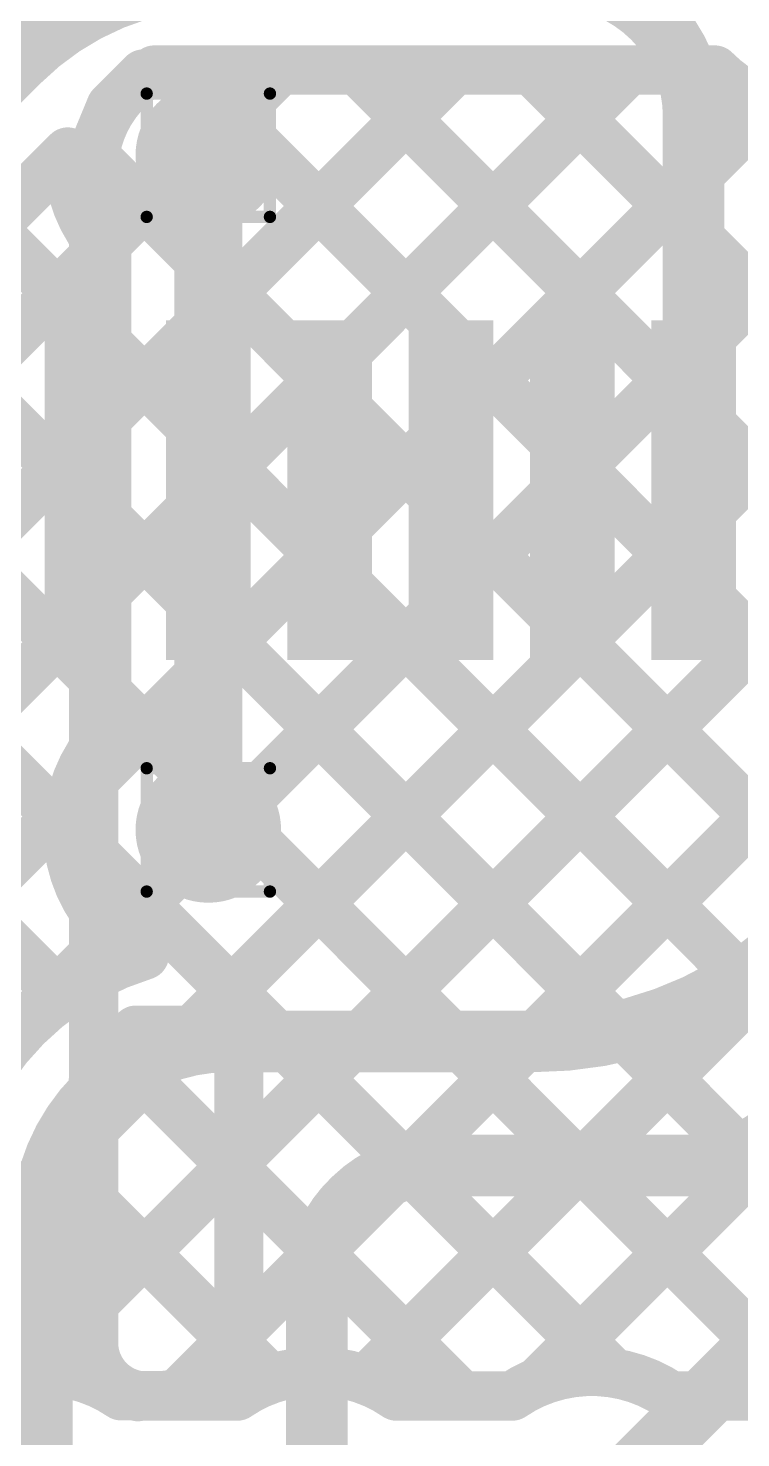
# Model space of a CAD drawing. Header units: inches. Extents: x -17 to 443, y -40 to 218.
# Drawn here: x 97.18 to 100.11, y 159.82 to 165.62 of the extents above; entities that cross this region are included whole.
import ezdxf

# ---------------------------------------------------------------- set-up
doc = ezdxf.new("R2010")
doc.units = ezdxf.units.IN
for name, color, linetype in [('Bottom Layer', 5, 'Continuous'), ('Drill Drawing', 1, 'Continuous'), ('Top Layer', 1, 'Continuous'), ('Top Paste', 8, 'Continuous'), ('Top Solder', 216, 'Continuous'), ('Via Holes', 16, 'Continuous')]:
    doc.layers.add(name, color=color, linetype=linetype)

# ---------------------------------------------------------------- blocks, each defined once
blk = doc.blocks.new('8_01A0_015200_23')
at = {"layer": 'Top Layer'}
for points in [[(0.87502492, 2.1901912), (1.12503712, 2.1901912), (1.12503712, 0.8901938), (0.87502492, 0.8901938)], [(1.37502392, 2.1901912), (1.62503612, 2.1901912), (1.62503612, 0.8901938), (1.37502392, 0.8901938)], [(1.87502546, 2.1901912), (2.12503766, 2.1901912), (2.12503766, 0.8901938), (1.87502546, 0.8901938)], [(2.37502446, 2.1901912), (2.62503666, 2.1901912), (2.62503666, 0.8901938), (2.37502446, 0.8901938)], [(2.875026, 2.1901912), (3.1250382, 2.1901912), (3.1250382, 0.8901938), (2.875026, 0.8901938)], [(3.375024999999999, 2.1901912), (3.6250372, 2.1901912), (3.6250372, 0.8901938), (3.375024999999999, 0.8901938)]]:
    blk.add_hatch(color=1, dxfattribs=at).paths.add_polyline_path(points)
at = {"layer": 'Top Paste'}
for points in [[(0.87502492, 2.1901912), (1.12503712, 2.1901912), (1.12503712, 0.8901938), (0.87502492, 0.8901938)], [(1.37502392, 2.1901912), (1.62503612, 2.1901912), (1.62503612, 0.8901938), (1.37502392, 0.8901938)], [(1.87502546, 2.1901912), (2.12503766, 2.1901912), (2.12503766, 0.8901938), (1.87502546, 0.8901938)], [(2.37502446, 2.1901912), (2.62503666, 2.1901912), (2.62503666, 0.8901938), (2.37502446, 0.8901938)], [(2.875026, 2.1901912), (3.1250382, 2.1901912), (3.1250382, 0.8901938), (2.875026, 0.8901938)], [(3.375024999999999, 2.1901912), (3.6250372, 2.1901912), (3.6250372, 0.8901938), (3.375024999999999, 0.8901938)]]:
    blk.add_hatch(color=8, dxfattribs=at).paths.add_polyline_path(points)
at = {"layer": 'Top Solder'}
for points in [[(0.8250123199999999, 2.2402038), (1.17504972, 2.2402038), (1.17504972, 0.8401812000000001), (0.8250123199999999, 0.8401812000000001)], [(1.32501132, 2.2402038), (1.67504872, 2.2402038), (1.67504872, 0.8401812000000001), (1.32501132, 0.8401812000000001)], [(1.82501286, 2.2402038), (2.17505026, 2.2402038), (2.17505026, 0.8401812000000001), (1.82501286, 0.8401812000000001)], [(2.32501186, 2.2402038), (2.67504926, 2.2402038), (2.67504926, 0.8401812000000001), (2.32501186, 0.8401812000000001)], [(2.8250134, 2.2402038), (3.1750508, 2.2402038), (3.1750508, 0.8401812000000001), (2.8250134, 0.8401812000000001)], [(3.3250124, 2.2402038), (3.6750498, 2.2402038), (3.6750498, 0.8401812000000001), (3.3250124, 0.8401812000000001)]]:
    blk.add_hatch(color=216, dxfattribs=at).paths.add_polyline_path(points)

msp = doc.modelspace()

# ---------------------------------------------------------------- hatches: boundary and pattern name
at = {"layer": 'Bottom Layer'}
h = msp.add_hatch(color=5, dxfattribs=at)
edge = h.paths.add_edge_path()
edge.add_arc((97.92040105999999, 165.10142494), 0.2999994, 0, 360)
h = msp.add_hatch(color=5, dxfattribs=at)
edge = h.paths.add_edge_path()
edge.add_arc((97.92040105999999, 162.32276654), 0.2999994, 0, 360)
at = {"layer": 'Top Layer'}
h = msp.add_hatch(color=1, dxfattribs=at)
edge = h.paths.add_edge_path()
edge.add_arc((97.92040105999999, 165.10142494), 0.2999994, 0, 360)
h = msp.add_hatch(color=1, dxfattribs=at)
edge = h.paths.add_edge_path()
edge.add_arc((97.92040105999999, 162.32276654), 0.2999994, 0, 360)
at = {"layer": 'Via Holes'}
h = msp.add_hatch(color=7, dxfattribs=at)
edge = h.paths.add_edge_path()
edge.add_arc((97.92040105999999, 165.10142494), 0.1499997, 0, 360)
h = msp.add_hatch(color=7, dxfattribs=at)
edge = h.paths.add_edge_path()
edge.add_arc((97.92040105999999, 162.32276654), 0.1499997, 0, 360)

# ---------------------------------------------------------------- linework, layer by layer
at = {"layer": 'Bottom Layer'}
for points in [[(97.44799916, 160.37289236, 0.2032, 0.2032, 0), (102.58276664, 165.50765984, 0.2032, 0.2032, 0)], [(97.44799916, 161.09131358, 0.2032, 0.2032, 0), (101.86434288, 165.5076573, 0.2032, 0.2032, 0)], [(97.44799916, 161.8097348, 0.2032, 0.2032, 0), (101.14591912, 165.50765476, 0.2032, 0.2032, 0)], [(97.78434596, 159.99081794, 0.2032, 0.2032, 0), (103.3011904, 165.50766238, 0.2032, 0.2032, 0)], [(98.56863191999999, 160.05668268, 0.2032, 0.2032, 0), (104.01961162, 165.50766238, 0.2032, 0.2032, 0)], [(99.27895561999999, 160.04858516, 0.2032, 0.2032, 0), (104.73803538, 165.50766492, 0.2032, 0.2032, 0)], [(99.93968328, 159.9908916, 0.2032, 0.2032, 0), (105.45645914, 165.50766746, 0.2032, 0.2032, 0)], [(100.8815102, 165.50765476, 0.2032, 0.2032, -0.4566433258755973), (100.00755462, 165.45224466, 0.2032, 0.2032, 0)], [(97.44799916, 165.03526048, 0.2032, 0.2032, -0.2774452741526232), (97.69796817999999, 165.45224466, 0.2032, 0.2032, 0)], [(97.44799916, 163.24657724, 0.2032, 0.2032, 0), (99.65366657999999, 165.45224466, 0.2032, 0.2032, 0)], [(97.44799916, 163.96499846, 0.2032, 0.2032, 0), (98.93524536, 165.45224466, 0.2032, 0.2032, 0)], [(97.44799916, 164.68341968, 0.2032, 0.2032, 0), (98.21682414, 165.45224466, 0.2032, 0.2032, 0)], [(97.51971606, 165.30299172, 0.2032, 0.2032, 0), (97.65265203999999, 165.4359277, 0.2032, 0.2032, 0)], [(97.69796817999999, 165.45224466, 0.2032, 0.2032, 0), (100.00755462, 165.45224466, 0.2032, 0.2032, 0)], [(97.81508249999999, 165.45224466, 0.2032, 0.2032, 0), (103.27631872, 159.99100844, 0.2032, 0.2032, 0)], [(98.53350372, 165.45224466, 0.2032, 0.2032, 0), (103.90689912, 160.07884926, 0.2032, 0.2032, 0)], [(99.25192494, 165.45224466, 0.2032, 0.2032, 0), (104.71311544, 159.99105416, 0.2032, 0.2032, 0)], [(99.97034615999999, 165.45224466, 0.2032, 0.2032, 0), (105.36543824, 160.05715258, 0.2032, 0.2032, 0)], [(97.44799916, 162.52815602, 0.2032, 0.2032, 0), (100.23097048, 165.31112734, 0.2032, 0.2032, 0)], [(97.44787978, 165.12925826, 0.2032, 0.2032, 0), (97.51971606, 165.30299172, 0.2032, 0.2032, 0)], [(97.45196917999999, 165.09693676, 0.2032, 0.2032, 0), (102.5579229, 159.99098304, 0.2032, 0.2032, 0)], [(97.44799662, 160.22446746, 0.2032, 0.2032, 0), (97.44799916, 165.03525794, 0.2032, 0.2032, 0)], [(97.44799916, 160.22447, 0.2032, 0.2032, 0), (97.44799916, 165.03525794, 0.2032, 0.2032, 0)], [(97.44799916, 164.38248556, 0.2032, 0.2032, 0), (101.73850112, 160.0919836, 0.2032, 0.2032, 0)], [(97.44799916, 163.66406434, 0.2032, 0.2032, 0), (101.12113126, 159.99093224, 0.2032, 0.2032, 0)], [(97.44799916, 162.94564312, 0.2032, 0.2032, 0), (100.36632708, 160.0273152, 0.2032, 0.2032, 0)], [(97.44799916, 162.2272219, 0.2032, 0.2032, 0), (99.58938934, 160.08583172, 0.2032, 0.2032, 0)], [(96.34893354, 159.9922251, 0.2032, 0.2032, 0), (97.85448298, 161.49777454, 0.2032, 0.2032, 0)], [(97.44799916, 161.50880068, 0.2032, 0.2032, 0), (98.96594126, 159.99085858, 0.2032, 0.2032, 0)], [(97.62194089999998, 161.49777454, 0.2032, 0.2032, 0), (97.88919716, 161.49777454, 0.2032, 0.2032, 0)], [(97.44799662, 161.32389376, 0.2032, 0.2032, -0.1981298095557091), (97.49861374, 161.44649702, 0.2032, 0.2032, 0)], [(97.50458527999999, 161.45221964, 0.2032, 0.2032, 0), (98.04612089999999, 160.91068402, 0.2032, 0.2032, 0)], [(97.44799662, 161.32383026, 0.2032, 0.2032, -0.04912795093443553), (97.43907359999999, 161.23323608, 0.2032, 0.2032, 0)], [(98.04611836, 160.32637988, 0.2032, 0.2032, 0), (98.04612343999999, 161.34084826, 0.2032, 0.2032, 0)], [(98.04612343999999, 160.32638242, 0.2032, 0.2032, 0), (98.04612343999999, 161.34084826, 0.2032, 0.2032, 0)], [(97.43907359999999, 161.23323608, 0.2032, 0.2032, -0.07593688631307842), (97.3912581, 161.10139992, 0.2032, 0.2032, 0)], [(97.39125556, 161.10139992, 0.2032, 0.2032, -0.2889117807988371), (96.82155134, 160.74223122, 0.2032, 0.2032, 0)], [(97.16340739999998, 160.08827774, 0.2032, 0.2032, 0), (98.04612089999999, 160.97099124, 0.2032, 0.2032, 0)], [(97.28909929999999, 160.9492844, 0.2032, 0.2032, 0), (98.02606759999999, 160.2123161, 0.2032, 0.2032, 0)], [(97.44799916, 160.79037946, 0.2032, 0.2032, 0), (98.17771576, 160.06066286, 0.2032, 0.2032, 0)], [(96.77773126, 160.74223122, 0.2032, 0.2032, 0), (97.48345248, 160.03651, 0.2032, 0.2032, 0)], [(98.04611836, 160.32508194, 0.2032, 0.2032, -0.09706055809074263), (98.02094188, 160.19907762, 0.2032, 0.2032, 0)], [(97.67705889999999, 159.9908154, 0.2032, 0.2032, -0.4480295336748754), (97.44799662, 160.22443952, 0.2032, 0.2032, 0)], [(98.02046436, 160.19792446, 0.2032, 0.2032, -0.3028621339201588), (97.71203723999999, 159.99223272, 0.2032, 0.2032, 0)], [(97.79668527999999, 160.0031344, 0.2032, 0.2032, 0), (98.03521921999999, 160.24166834, 0.2032, 0.2032, 0)], [(97.44485718, 160.17770352, 0.2032, 0.2032, 0), (97.47737425999999, 160.08978396, 0.2032, 0.2032, 0)], [(96.90856919999999, 159.99222764, 0.2032, 0.2032, -0.3080598509003104), (97.56064307999999, 159.99223272, 0.2032, 0.2032, 0)], [(97.47737425999999, 160.08978396, 0.2032, 0.2032, 0), (97.54300278, 160.02284734, 0.2032, 0.2032, 0)], [(98.03953213999999, 159.9908281, 0.2032, 0.2032, -0.3103900817086318), (98.69567763999999, 159.99085096, 0.2032, 0.2032, 0)], [(99.17260074, 159.9908662, 0.2032, 0.2032, -0.3103255080451295), (99.82863447999999, 159.99088906, 0.2032, 0.2032, 0)], [(97.54300278, 160.02284734, 0.2032, 0.2032, 0), (97.63026194, 159.98860052, 0.2032, 0.2032, 0)], [(97.56064307999999, 159.99223272, 0.2032, 0.2032, 0), (97.71190007999999, 159.99223272, 0.2032, 0.2032, 0)], [(97.56064307999999, 159.99223272, 0.2032, 0.2032, 0), (97.71190007999999, 159.99223272, 0.2032, 0.2032, 0)], [(97.67708176, 159.9908154, 0.2032, 0.2032, 0), (98.03953213999999, 159.9908281, 0.2032, 0.2032, 0)], [(98.69567763999999, 159.99085096, 0.2032, 0.2032, 0), (99.17260074, 159.9908662, 0.2032, 0.2032, 0)], [(99.82863447999999, 159.99088906, 0.2032, 0.2032, 0), (100.30566934, 159.9909043, 0.2032, 0.2032, 0)]]:
    msp.add_lwpolyline(points, format="xyseb", dxfattribs=at)
for points in [[(97.60185204, 165.4359277, 0.1016, 0.1016, 1), (97.70345204, 165.4359277, 0.1016, 0.1016, 1)], [(97.64716818, 165.45224466, 0.1016, 0.1016, 1), (97.74876818, 165.45224466, 0.1016, 0.1016, 1)], [(97.64716818, 165.45224466, 0.1016, 0.1016, 1), (97.74876818, 165.45224466, 0.1016, 0.1016, 1)], [(97.7642825, 165.45224466, 0.1016, 0.1016, 1), (97.86588249999998, 165.45224466, 0.1016, 0.1016, 1)], [(98.16602414, 165.45224466, 0.1016, 0.1016, 1), (98.26762414, 165.45224466, 0.1016, 0.1016, 1)], [(98.48270371999999, 165.45224466, 0.1016, 0.1016, 1), (98.58430372, 165.45224466, 0.1016, 0.1016, 1)], [(98.88444535999999, 165.45224466, 0.1016, 0.1016, 1), (98.98604535999999, 165.45224466, 0.1016, 0.1016, 1)], [(99.20112494, 165.45224466, 0.1016, 0.1016, 1), (99.30272493999999, 165.45224466, 0.1016, 0.1016, 1)], [(99.60286658, 165.45224466, 0.1016, 0.1016, 1), (99.70446658, 165.45224466, 0.1016, 0.1016, 1)], [(99.91954616, 165.45224466, 0.1016, 0.1016, 1), (100.02114616, 165.45224466, 0.1016, 0.1016, 1)], [(99.95675462, 165.45224466, 0.1016, 0.1016, 1), (100.05835462, 165.45224466, 0.1016, 0.1016, 1)], [(99.95675462, 165.45224466, 0.1016, 0.1016, 1), (100.05835462, 165.45224466, 0.1016, 0.1016, 1)], [(97.46891606, 165.30299172, 0.1016, 0.1016, 1), (97.57051605999999, 165.30299172, 0.1016, 0.1016, 1)], [(97.46891606, 165.30299172, 0.1016, 0.1016, 1), (97.57051605999999, 165.30299172, 0.1016, 0.1016, 1)], [(97.39707978, 165.12925826, 0.1016, 0.1016, 1), (97.49867978, 165.12925826, 0.1016, 0.1016, 1)], [(97.40116918, 165.09693676, 0.1016, 0.1016, 1), (97.50276918, 165.09693676, 0.1016, 0.1016, 1)], [(97.39719916, 165.03526048, 0.1016, 0.1016, 1), (97.49879915999999, 165.03526048, 0.1016, 0.1016, 1)], [(97.39719916, 165.03525794, 0.1016, 0.1016, 1), (97.49879915999999, 165.03525794, 0.1016, 0.1016, 1)], [(97.39719916, 165.03525794, 0.1016, 0.1016, 1), (97.49879915999999, 165.03525794, 0.1016, 0.1016, 1)], [(97.39719916, 164.68341968, 0.1016, 0.1016, 1), (97.49879915999999, 164.68341968, 0.1016, 0.1016, 1)], [(97.39719916, 164.38248556, 0.1016, 0.1016, 1), (97.49879915999999, 164.38248556, 0.1016, 0.1016, 1)], [(97.39719916, 163.96499846, 0.1016, 0.1016, 1), (97.49879915999999, 163.96499846, 0.1016, 0.1016, 1)], [(97.39719916, 163.66406434, 0.1016, 0.1016, 1), (97.49879915999999, 163.66406434, 0.1016, 0.1016, 1)], [(97.39719916, 163.24657724, 0.1016, 0.1016, 1), (97.49879915999999, 163.24657724, 0.1016, 0.1016, 1)], [(97.39719916, 162.94564312, 0.1016, 0.1016, 1), (97.49879915999999, 162.94564312, 0.1016, 0.1016, 1)], [(97.39719916, 162.52815602, 0.1016, 0.1016, 1), (97.49879915999999, 162.52815602, 0.1016, 0.1016, 1)], [(97.39719916, 162.2272219, 0.1016, 0.1016, 1), (97.49879915999999, 162.2272219, 0.1016, 0.1016, 1)], [(97.39719916, 161.8097348, 0.1016, 0.1016, 1), (97.49879915999999, 161.8097348, 0.1016, 0.1016, 1)], [(97.39719916, 161.50880068, 0.1016, 0.1016, 1), (97.49879915999999, 161.50880068, 0.1016, 0.1016, 1)], [(97.5711409, 161.49777454, 0.1016, 0.1016, 1), (97.6727409, 161.49777454, 0.1016, 0.1016, 1)], [(97.80368297999999, 161.49777454, 0.1016, 0.1016, 1), (97.90528298, 161.49777454, 0.1016, 0.1016, 1)], [(97.83839716, 161.49777454, 0.1016, 0.1016, 1), (97.93999716, 161.49777454, 0.1016, 0.1016, 1)], [(97.44781374, 161.44649702, 0.1016, 0.1016, 1), (97.54941373999999, 161.44649702, 0.1016, 0.1016, 1)], [(97.45378527999999, 161.45221964, 0.1016, 0.1016, 1), (97.55538528, 161.45221964, 0.1016, 0.1016, 1)], [(97.39719662, 161.32389376, 0.1016, 0.1016, 1), (97.49879662, 161.32389376, 0.1016, 0.1016, 1)], [(97.39719662, 161.32383026, 0.1016, 0.1016, 1), (97.49879662, 161.32383026, 0.1016, 0.1016, 1)], [(97.99532343999999, 161.34084826, 0.1016, 0.1016, 1), (98.09692344, 161.34084826, 0.1016, 0.1016, 1)], [(97.99532343999999, 161.34084826, 0.1016, 0.1016, 1), (98.09692344, 161.34084826, 0.1016, 0.1016, 1)], [(97.38827359999999, 161.23323608, 0.1016, 0.1016, 1), (97.4898736, 161.23323608, 0.1016, 0.1016, 1)], [(97.38827359999999, 161.23323608, 0.1016, 0.1016, 1), (97.4898736, 161.23323608, 0.1016, 0.1016, 1)], [(97.34045556, 161.10139992, 0.1016, 0.1016, 1), (97.44205556, 161.10139992, 0.1016, 0.1016, 1)], [(97.34045809999999, 161.10139992, 0.1016, 0.1016, 1), (97.44205809999998, 161.10139992, 0.1016, 0.1016, 1)], [(97.39719916, 161.09131358, 0.1016, 0.1016, 1), (97.49879915999999, 161.09131358, 0.1016, 0.1016, 1)], [(97.2382993, 160.9492844, 0.1016, 0.1016, 1), (97.33989929999998, 160.9492844, 0.1016, 0.1016, 1)], [(97.9953209, 160.97099124, 0.1016, 0.1016, 1), (98.09692089999999, 160.97099124, 0.1016, 0.1016, 1)], [(97.9953209, 160.91068402, 0.1016, 0.1016, 1), (98.09692089999999, 160.91068402, 0.1016, 0.1016, 1)], [(97.39719916, 160.79037946, 0.1016, 0.1016, 1), (97.49879915999999, 160.79037946, 0.1016, 0.1016, 1)], [(97.39719916, 160.37289236, 0.1016, 0.1016, 1), (97.49879915999999, 160.37289236, 0.1016, 0.1016, 1)], [(97.99531836, 160.32637988, 0.1016, 0.1016, 1), (98.09691835999999, 160.32637988, 0.1016, 0.1016, 1)], [(97.99531836, 160.32508194, 0.1016, 0.1016, 1), (98.09691835999999, 160.32508194, 0.1016, 0.1016, 1)], [(97.99532343999999, 160.32638242, 0.1016, 0.1016, 1), (98.09692344, 160.32638242, 0.1016, 0.1016, 1)], [(97.39719662, 160.22446746, 0.1016, 0.1016, 1), (97.49879662, 160.22446746, 0.1016, 0.1016, 1)], [(97.39719662, 160.22443952, 0.1016, 0.1016, 1), (97.49879662, 160.22443952, 0.1016, 0.1016, 1)], [(97.39719916, 160.22447, 0.1016, 0.1016, 1), (97.49879915999999, 160.22447, 0.1016, 0.1016, 1)], [(97.96966436, 160.19792446, 0.1016, 0.1016, 1), (98.07126436, 160.19792446, 0.1016, 0.1016, 1)], [(97.97014187999999, 160.19907762, 0.1016, 0.1016, 1), (98.07174187999999, 160.19907762, 0.1016, 0.1016, 1)], [(97.9752676, 160.2123161, 0.1016, 0.1016, 1), (98.0768676, 160.2123161, 0.1016, 0.1016, 1)], [(97.98441921999999, 160.24166834, 0.1016, 0.1016, 1), (98.08601922, 160.24166834, 0.1016, 0.1016, 1)], [(97.39405717999999, 160.17770352, 0.1016, 0.1016, 1), (97.49565718, 160.17770352, 0.1016, 0.1016, 1)], [(97.1126074, 160.08827774, 0.1016, 0.1016, 1), (97.21420739999999, 160.08827774, 0.1016, 0.1016, 1)], [(97.42657426, 160.08978396, 0.1016, 0.1016, 1), (97.52817426, 160.08978396, 0.1016, 0.1016, 1)], [(97.42657426, 160.08978396, 0.1016, 0.1016, 1), (97.52817426, 160.08978396, 0.1016, 0.1016, 1)], [(99.53858933999999, 160.08583172, 0.1016, 0.1016, 1), (99.64018933999999, 160.08583172, 0.1016, 0.1016, 1)], [(97.43265248, 160.03651, 0.1016, 0.1016, 1), (97.53425247999999, 160.03651, 0.1016, 0.1016, 1)], [(97.49220278, 160.02284734, 0.1016, 0.1016, 1), (97.59380277999999, 160.02284734, 0.1016, 0.1016, 1)], [(97.49220278, 160.02284734, 0.1016, 0.1016, 1), (97.59380277999999, 160.02284734, 0.1016, 0.1016, 1)], [(98.12691575999999, 160.06066286, 0.1016, 0.1016, 1), (98.22851576, 160.06066286, 0.1016, 0.1016, 1)], [(98.51783191999999, 160.05668268, 0.1016, 0.1016, 1), (98.61943192, 160.05668268, 0.1016, 0.1016, 1)], [(99.22815562, 160.04858516, 0.1016, 0.1016, 1), (99.32975562, 160.04858516, 0.1016, 0.1016, 1)], [(97.50984308, 159.99223272, 0.1016, 0.1016, 1), (97.61144307999999, 159.99223272, 0.1016, 0.1016, 1)], [(97.50984308, 159.99223272, 0.1016, 0.1016, 1), (97.61144307999999, 159.99223272, 0.1016, 0.1016, 1)], [(97.50984308, 159.99223272, 0.1016, 0.1016, 1), (97.61144307999999, 159.99223272, 0.1016, 0.1016, 1)], [(97.57946193999999, 159.98860052, 0.1016, 0.1016, 1), (97.68106193999999, 159.98860052, 0.1016, 0.1016, 1)], [(97.6262589, 159.9908154, 0.1016, 0.1016, 1), (97.7278589, 159.9908154, 0.1016, 0.1016, 1)], [(97.62628176, 159.9908154, 0.1016, 0.1016, 1), (97.72788175999999, 159.9908154, 0.1016, 0.1016, 1)], [(97.66110008, 159.99223272, 0.1016, 0.1016, 1), (97.76270008, 159.99223272, 0.1016, 0.1016, 1)], [(97.66110008, 159.99223272, 0.1016, 0.1016, 1), (97.76270008, 159.99223272, 0.1016, 0.1016, 1)], [(97.66123723999999, 159.99223272, 0.1016, 0.1016, 1), (97.76283724, 159.99223272, 0.1016, 0.1016, 1)], [(97.73354596, 159.99081794, 0.1016, 0.1016, 1), (97.83514595999999, 159.99081794, 0.1016, 0.1016, 1)], [(97.74588528, 160.0031344, 0.1016, 0.1016, 1), (97.84748527999999, 160.0031344, 0.1016, 0.1016, 1)], [(97.98873214, 159.9908281, 0.1016, 0.1016, 1), (98.09033214, 159.9908281, 0.1016, 0.1016, 1)], [(97.98873214, 159.9908281, 0.1016, 0.1016, 1), (98.09033214, 159.9908281, 0.1016, 0.1016, 1)], [(98.64487764, 159.99085096, 0.1016, 0.1016, 1), (98.74647764, 159.99085096, 0.1016, 0.1016, 1)], [(98.64487764, 159.99085096, 0.1016, 0.1016, 1), (98.74647764, 159.99085096, 0.1016, 0.1016, 1)], [(98.91514126, 159.99085858, 0.1016, 0.1016, 1), (99.01674125999999, 159.99085858, 0.1016, 0.1016, 1)], [(99.12180074, 159.9908662, 0.1016, 0.1016, 1), (99.22340074, 159.9908662, 0.1016, 0.1016, 1)], [(99.12180074, 159.9908662, 0.1016, 0.1016, 1), (99.22340074, 159.9908662, 0.1016, 0.1016, 1)], [(99.77783448, 159.99088906, 0.1016, 0.1016, 1), (99.87943448, 159.99088906, 0.1016, 0.1016, 1)], [(99.77783448, 159.99088906, 0.1016, 0.1016, 1), (99.87943448, 159.99088906, 0.1016, 0.1016, 1)], [(99.88888328, 159.9908916, 0.1016, 0.1016, 1), (99.99048327999999, 159.9908916, 0.1016, 0.1016, 1)]]:
    msp.add_lwpolyline(points, format="xyseb", close=True, dxfattribs=at)
at = {"layer": 'Drill Drawing'}
for points in [[(97.66640106, 165.35542494, 0.0508, 0.0508, 0), (98.17440106, 165.35542494, 0.0508, 0.0508, 0)], [(97.66640106, 164.84742494, 0.0508, 0.0508, 0), (97.66640106, 165.35542494, 0.0508, 0.0508, 0)], [(98.17440106, 164.84742494, 0.0508, 0.0508, 0), (98.17440106, 165.35542494, 0.0508, 0.0508, 0)], [(97.66640106, 164.84742494, 0.0508, 0.0508, 0), (98.17440106, 164.84742494, 0.0508, 0.0508, 0)], [(97.66640106, 162.57676654, 0.0508, 0.0508, 0), (98.17440106, 162.57676654, 0.0508, 0.0508, 0)], [(97.66640106, 162.06876654, 0.0508, 0.0508, 0), (97.66640106, 162.57676654, 0.0508, 0.0508, 0)], [(98.17440106, 162.06876654, 0.0508, 0.0508, 0), (98.17440106, 162.57676654, 0.0508, 0.0508, 0)], [(97.66640106, 162.06876654, 0.0508, 0.0508, 0), (98.17440106, 162.06876654, 0.0508, 0.0508, 0)]]:
    msp.add_lwpolyline(points, format="xyseb", dxfattribs=at)
for points in [[(97.65370105999999, 165.35542494, 0.0254, 0.0254, 1), (97.67910106, 165.35542494, 0.0254, 0.0254, 1)], [(97.65370105999999, 165.35542494, 0.0254, 0.0254, 1), (97.67910106, 165.35542494, 0.0254, 0.0254, 1)], [(98.16170105999998, 165.35542494, 0.0254, 0.0254, 1), (98.18710106, 165.35542494, 0.0254, 0.0254, 1)], [(98.16170105999998, 165.35542494, 0.0254, 0.0254, 1), (98.18710106, 165.35542494, 0.0254, 0.0254, 1)], [(97.65370105999999, 164.84742494, 0.0254, 0.0254, 1), (97.67910106, 164.84742494, 0.0254, 0.0254, 1)], [(97.65370105999999, 164.84742494, 0.0254, 0.0254, 1), (97.67910106, 164.84742494, 0.0254, 0.0254, 1)], [(98.16170105999998, 164.84742494, 0.0254, 0.0254, 1), (98.18710106, 164.84742494, 0.0254, 0.0254, 1)], [(98.16170105999998, 164.84742494, 0.0254, 0.0254, 1), (98.18710106, 164.84742494, 0.0254, 0.0254, 1)], [(97.65370105999999, 162.57676654, 0.0254, 0.0254, 1), (97.67910106, 162.57676654, 0.0254, 0.0254, 1)], [(97.65370105999999, 162.57676654, 0.0254, 0.0254, 1), (97.67910106, 162.57676654, 0.0254, 0.0254, 1)], [(98.16170105999998, 162.57676654, 0.0254, 0.0254, 1), (98.18710106, 162.57676654, 0.0254, 0.0254, 1)], [(98.16170105999998, 162.57676654, 0.0254, 0.0254, 1), (98.18710106, 162.57676654, 0.0254, 0.0254, 1)], [(97.65370105999999, 162.06876654, 0.0254, 0.0254, 1), (97.67910106, 162.06876654, 0.0254, 0.0254, 1)], [(97.65370105999999, 162.06876654, 0.0254, 0.0254, 1), (97.67910106, 162.06876654, 0.0254, 0.0254, 1)], [(98.16170105999998, 162.06876654, 0.0254, 0.0254, 1), (98.18710106, 162.06876654, 0.0254, 0.0254, 1)], [(98.16170105999998, 162.06876654, 0.0254, 0.0254, 1), (98.18710106, 162.06876654, 0.0254, 0.0254, 1)]]:
    msp.add_lwpolyline(points, format="xyseb", close=True, dxfattribs=at)
at = {"layer": 'Top Layer'}
for points in [[(97.13996574, 165.48812978, 0.254, 0.254, -0.1987057437050511), (97.97831559999999, 165.83499472, 0.254, 0.254, 0)], [(99.34753054, 165.83499472, 0.254, 0.254, -0.4142135623730951), (99.92039706, 165.2621282, 0.254, 0.254, 0)], [(93.55298789999999, 161.90115194, 0.254, 0.254, 0), (97.13929771999999, 165.48746176, 0.254, 0.254, 0)], [(97.13929771999999, 165.48746176, 0.254, 0.254, -0.0001987673876677568), (97.13996574, 165.48812978, 0.254, 0.254, 0)], [(99.92039706, 163.7120932, 0.254, 0.254, 0), (99.92039706, 165.2621282, 0.254, 0.254, 0)], [(97.92040105999999, 162.32276654, 0.2794, 0.2794, 0), (97.92040105999999, 165.10142494, 0.2794, 0.2794, 0)], [(96.4306555, 164.20408358, 0.2032, 0.2032, 0), (97.34115152, 165.1145796, 0.2032, 0.2032, 0)], [(97.50130105999999, 164.70135208, 0.2032, 0.2032, -0.1987779556585474), (97.34115152, 165.1145796, 0.2032, 0.2032, 0)], [(97.02852324, 164.80195132, 0.2032, 0.2032, 0), (97.50130105999999, 164.3291735, 0.2032, 0.2032, 0)], [(96.71031966, 163.94571732, 0.2032, 0.2032, 0), (97.48442022, 164.71981788, 0.2032, 0.2032, 0)], [(97.50130105999999, 162.7228394, 0.2032, 0.2032, 0), (97.50130105999999, 164.70135208, 0.2032, 0.2032, 0)], [(96.66931389999999, 164.44274198, 0.2032, 0.2032, 0), (97.50130105999999, 163.61075228, 0.2032, 0.2032, 0)], [(92.29692487999999, 158.81390132, 0.2032, 0.2032, 0), (97.50130105999999, 164.0182775, 0.2032, 0.2032, 0)], [(96.77591007999999, 163.61772204, 0.2032, 0.2032, 0), (97.50130105999999, 162.89233106, 0.2032, 0.2032, 0)], [(92.80541002, 158.60396524, 0.2032, 0.2032, 0), (97.50130105999999, 163.29985628, 0.2032, 0.2032, 0)], [(96.49840238, 163.17680852, 0.2032, 0.2032, 0), (97.34111342, 162.33409748, 0.2032, 0.2032, 0)], [(96.02886559999999, 162.92792662, 0.2032, 0.2032, 0), (97.3177505, 161.63903918, 0.2032, 0.2032, 0)], [(97.65682272, 161.80679094, 0.2032, 0.2032, -0.5019082982988905), (97.50130105999999, 162.7228394, 0.2032, 0.2032, 0)], [(92.80541002, 157.88554402, 0.2032, 0.2032, 0), (97.35127849999999, 162.4314125, 0.2032, 0.2032, 0)], [(100.37947158, 161.91602618, 0.254, 0.254, -0.198912367379658), (99.25876007999999, 161.4518107, 0.254, 0.254, 0)], [(94.45218854, 158.81390132, 0.2032, 0.2032, 0), (97.53153468, 161.89324746, 0.2032, 0.2032, 0)], [(96.82820867999999, 160.68625978, 0.2032, 0.2032, -0.3295793226851002), (97.65682272, 161.80679094, 0.2032, 0.2032, 0)], [(99.50063411999999, 159.51327, 0.254, 0.254, 0), (101.64480814, 161.65744402, 0.254, 0.254, 0)], [(97.23460868, 160.68625978, 0.254, 0.254, -0.4142135623730951), (98.0001596, 161.4518107, 0.254, 0.254, 0)], [(98.0001596, 161.4518107, 0.254, 0.254, 0), (99.25876007999999, 161.4518107, 0.254, 0.254, 0)], [(100.31614684, 161.12322868, 0.254, 0.254, -0.198912367379658), (99.87380837999999, 160.94000578, 0.254, 0.254, 0)], [(98.52444354, 160.80787752, 0.254, 0.254, -0.1939707137956503), (98.85222291999999, 160.94000832, 0.254, 0.254, 0)], [(98.85222291999999, 160.94000832, 0.254, 0.254, 0), (98.85222546, 160.94000832, 0.254, 0.254, 0)], [(98.85222546, 160.94000832, 0.254, 0.254, 0), (99.55377599999998, 160.94000578, 0.254, 0.254, 0)], [(99.55377599999998, 160.94000578, 0.254, 0.254, 0), (99.87380837999999, 160.94000578, 0.254, 0.254, 0)], [(98.51156066, 160.7954747, 0.254, 0.254, 0), (98.52444354, 160.80787752, 0.254, 0.254, 0)], [(98.36761886, 160.45711368, 0.254, 0.254, -0.203862831126456), (98.51156066, 160.7954747, 0.254, 0.254, 0)], [(97.23460868, 159.51327, 0.254, 0.254, 0), (97.23460868, 160.68625978, 0.254, 0.254, 0)], [(98.36761886, 160.45711368, 0.254, 0.254, 0), (98.36762139999999, 160.45597576, 0.254, 0.254, 0)], [(98.36762139999999, 159.51327, 0.254, 0.254, 0), (98.36762139999999, 160.45597576, 0.254, 0.254, 0)]]:
    msp.add_lwpolyline(points, format="xyseb", dxfattribs=at)
for points in [[(97.07579772, 165.48746176, 0.127, 0.127, 1), (97.20279771999999, 165.48746176, 0.127, 0.127, 1)], [(97.07579772, 165.48746176, 0.127, 0.127, 1), (97.20279771999999, 165.48746176, 0.127, 0.127, 1)], [(97.07646573999999, 165.48812978, 0.127, 0.127, 1), (97.20346573999998, 165.48812978, 0.127, 0.127, 1)], [(97.07646573999999, 165.48812978, 0.127, 0.127, 1), (97.20346573999998, 165.48812978, 0.127, 0.127, 1)], [(99.85689706, 165.2621282, 0.127, 0.127, 1), (99.98389705999999, 165.2621282, 0.127, 0.127, 1)], [(99.85689706, 165.2621282, 0.127, 0.127, 1), (99.98389705999999, 165.2621282, 0.127, 0.127, 1)], [(97.85055106, 165.10142494, 0.1397, 0.1397, 1), (97.99025105999999, 165.10142494, 0.1397, 0.1397, 1)], [(97.29035152, 165.1145796, 0.1016, 0.1016, 1), (97.39195152, 165.1145796, 0.1016, 0.1016, 1)], [(97.29035152, 165.1145796, 0.1016, 0.1016, 1), (97.39195152, 165.1145796, 0.1016, 0.1016, 1)], [(97.43362022, 164.71981788, 0.1016, 0.1016, 1), (97.53522022, 164.71981788, 0.1016, 0.1016, 1)], [(97.45050106, 164.70135208, 0.1016, 0.1016, 1), (97.55210105999998, 164.70135208, 0.1016, 0.1016, 1)], [(97.45050106, 164.70135208, 0.1016, 0.1016, 1), (97.55210105999998, 164.70135208, 0.1016, 0.1016, 1)], [(97.45050106, 164.3291735, 0.1016, 0.1016, 1), (97.55210105999998, 164.3291735, 0.1016, 0.1016, 1)], [(97.45050106, 164.0182775, 0.1016, 0.1016, 1), (97.55210105999998, 164.0182775, 0.1016, 0.1016, 1)], [(99.85689706, 163.7120932, 0.127, 0.127, 1), (99.98389705999999, 163.7120932, 0.127, 0.127, 1)], [(97.45050106, 163.61075228, 0.1016, 0.1016, 1), (97.55210105999998, 163.61075228, 0.1016, 0.1016, 1)], [(97.45050106, 163.29985628, 0.1016, 0.1016, 1), (97.55210105999998, 163.29985628, 0.1016, 0.1016, 1)], [(97.45050106, 162.89233106, 0.1016, 0.1016, 1), (97.55210105999998, 162.89233106, 0.1016, 0.1016, 1)], [(97.45050106, 162.7228394, 0.1016, 0.1016, 1), (97.55210105999998, 162.7228394, 0.1016, 0.1016, 1)], [(97.45050106, 162.7228394, 0.1016, 0.1016, 1), (97.55210105999998, 162.7228394, 0.1016, 0.1016, 1)], [(97.3004785, 162.4314125, 0.1016, 0.1016, 1), (97.4020785, 162.4314125, 0.1016, 0.1016, 1)], [(97.85055106, 162.32276654, 0.1397, 0.1397, 1), (97.99025105999999, 162.32276654, 0.1397, 0.1397, 1)], [(97.29031341999999, 162.33409748, 0.1016, 0.1016, 1), (97.39191342, 162.33409748, 0.1016, 0.1016, 1)], [(97.48073468, 161.89324746, 0.1016, 0.1016, 1), (97.58233467999999, 161.89324746, 0.1016, 0.1016, 1)], [(97.60602272, 161.80679094, 0.1016, 0.1016, 1), (97.70762272, 161.80679094, 0.1016, 0.1016, 1)], [(97.60602272, 161.80679094, 0.1016, 0.1016, 1), (97.70762272, 161.80679094, 0.1016, 0.1016, 1)], [(97.2669505, 161.63903918, 0.1016, 0.1016, 1), (97.3685505, 161.63903918, 0.1016, 0.1016, 1)], [(97.93665959999998, 161.4518107, 0.127, 0.127, 1), (98.0636596, 161.4518107, 0.127, 0.127, 1)], [(97.93665959999998, 161.4518107, 0.127, 0.127, 1), (98.0636596, 161.4518107, 0.127, 0.127, 1)], [(99.19526008, 161.4518107, 0.127, 0.127, 1), (99.32226007999999, 161.4518107, 0.127, 0.127, 1)], [(99.19526008, 161.4518107, 0.127, 0.127, 1), (99.32226007999999, 161.4518107, 0.127, 0.127, 1)], [(98.78872292, 160.94000832, 0.127, 0.127, 1), (98.91572292, 160.94000832, 0.127, 0.127, 1)], [(98.78872292, 160.94000832, 0.127, 0.127, 1), (98.91572292, 160.94000832, 0.127, 0.127, 1)], [(98.78872546, 160.94000832, 0.127, 0.127, 1), (98.91572546, 160.94000832, 0.127, 0.127, 1)], [(98.78872546, 160.94000832, 0.127, 0.127, 1), (98.91572546, 160.94000832, 0.127, 0.127, 1)], [(99.490276, 160.94000578, 0.127, 0.127, 1), (99.617276, 160.94000578, 0.127, 0.127, 1)], [(99.490276, 160.94000578, 0.127, 0.127, 1), (99.617276, 160.94000578, 0.127, 0.127, 1)], [(99.81030838, 160.94000578, 0.127, 0.127, 1), (99.93730838, 160.94000578, 0.127, 0.127, 1)], [(99.81030838, 160.94000578, 0.127, 0.127, 1), (99.93730838, 160.94000578, 0.127, 0.127, 1)], [(98.46094353999999, 160.80787752, 0.127, 0.127, 1), (98.58794354, 160.80787752, 0.127, 0.127, 1)], [(98.46094353999999, 160.80787752, 0.127, 0.127, 1), (98.58794354, 160.80787752, 0.127, 0.127, 1)], [(98.44806066, 160.7954747, 0.127, 0.127, 1), (98.57506065999999, 160.7954747, 0.127, 0.127, 1)], [(98.44806066, 160.7954747, 0.127, 0.127, 1), (98.57506065999999, 160.7954747, 0.127, 0.127, 1)], [(97.17110868, 160.68625978, 0.127, 0.127, 1), (97.29810868, 160.68625978, 0.127, 0.127, 1)], [(97.17110868, 160.68625978, 0.127, 0.127, 1), (97.29810868, 160.68625978, 0.127, 0.127, 1)], [(98.30411886, 160.45711368, 0.127, 0.127, 1), (98.43111886, 160.45711368, 0.127, 0.127, 1)], [(98.30411886, 160.45711368, 0.127, 0.127, 1), (98.43111886, 160.45711368, 0.127, 0.127, 1)], [(98.3041214, 160.45597576, 0.127, 0.127, 1), (98.4311214, 160.45597576, 0.127, 0.127, 1)], [(98.3041214, 160.45597576, 0.127, 0.127, 1), (98.4311214, 160.45597576, 0.127, 0.127, 1)]]:
    msp.add_lwpolyline(points, format="xyseb", close=True, dxfattribs=at)

# ---------------------------------------------------------------- block references
at = {"rotation": 180}
msp.add_blockref('8_01A0_015200_23', (100.9203976, 165.2621282), dxfattribs=at)

doc.saveas('drawing.dxf')
